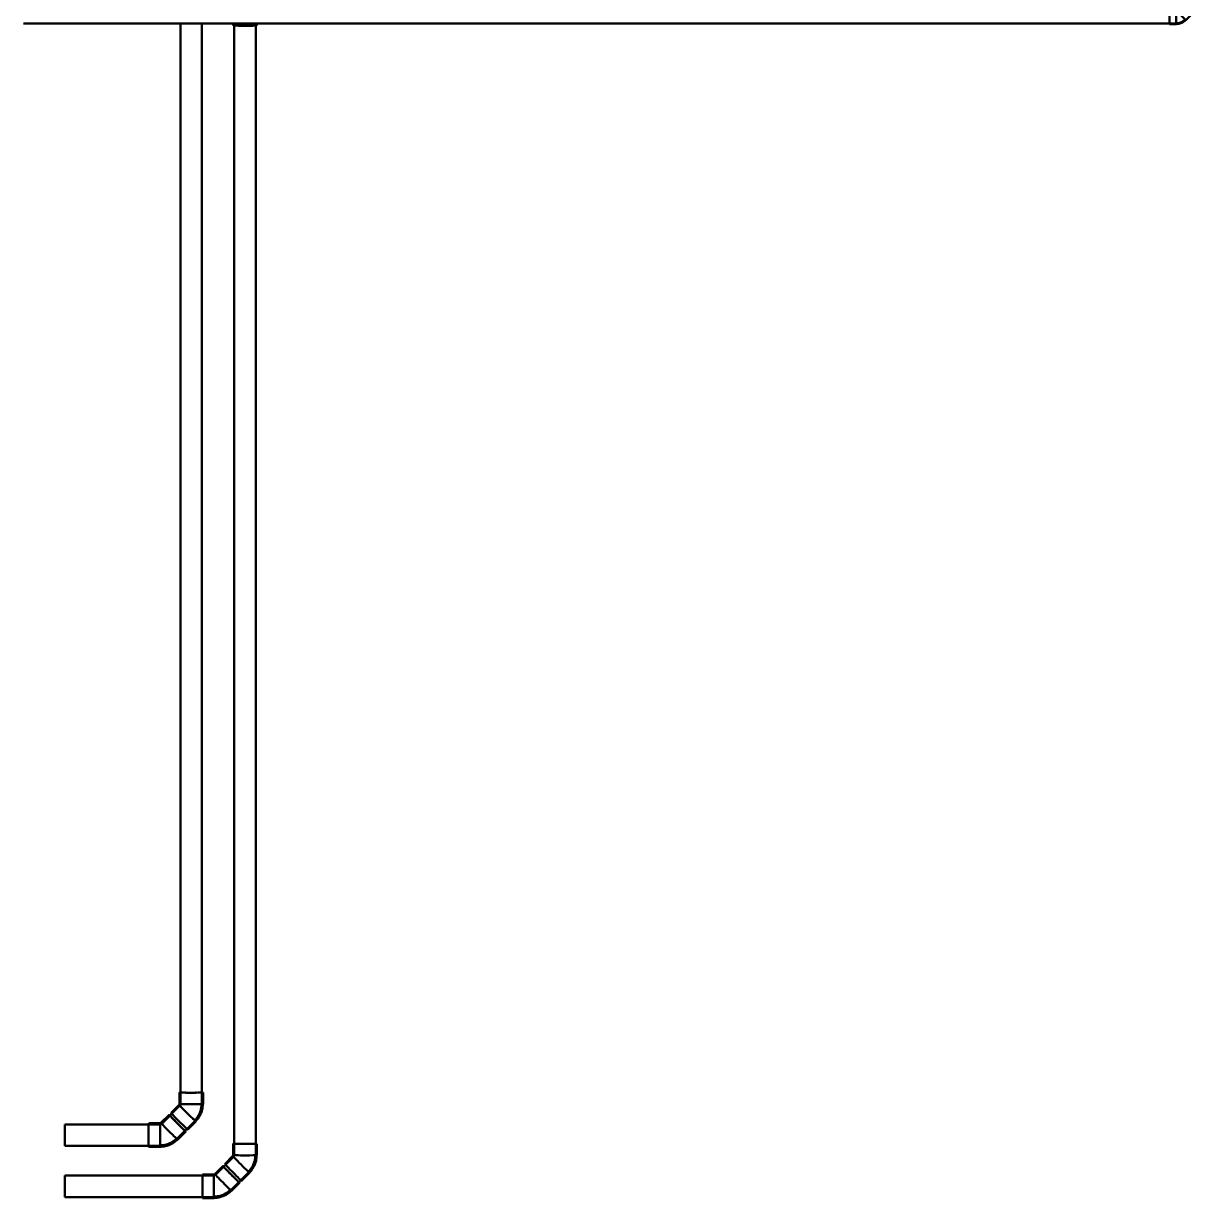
# Model space of a CAD drawing. Header units: millimetres. Extents: x -108050 to 96605, y 58136 to 140997.
# Drawn here: x 543 to 11368, y 59506 to 70399 of the extents above; entities that cross this region are included whole.
import ezdxf

# ---------------------------------------------------------------- set-up
doc = ezdxf.new("R2010")
doc.units = ezdxf.units.MM
doc.layers.add('P-PIPE', color=3, linetype='Continuous', lineweight=50)

# ---------------------------------------------------------------- blocks, each defined once
blk = doc.blocks.new('DSC_uPVC_Elbow_TienPhong - Standard-2073764-HẦM')
at = {"layer": 'P-PIPE'}
for p, q in [((-28, 60), (-89, 60)), ((-89, 60), (-89, 0)), ((-28, 60), (-28, 0)), ((20, -20), (62, 23)), ((105, -20), (62, 23)), ((-89, 0), (-89, -60)), ((-89, -60), (-28, -60)), ((-28, 0), (-28, -60)), ((-23, -62), (20, -20)), ((-23, -62), (20, -105)), ((20, -105), (63, -63)), ((63, -63), (105, -20))]:
    blk.add_line(p, q, dxfattribs=at)
at = {"layer": 'P-PIPE', "flags": 128}
for points in [[(61, 22), (58, 26), (54, 29), (50, 32), (46, 35), (42, 38), (38, 41), (33, 43), (29, 46), (24, 48), (20, 50), (15, 52), (10, 53), (5, 55), (0, 56), (-4, 57), (-9, 58), (-14, 58), (-19, 59), (-24, 59), (-28, 59)], [(57, 17), (53, 21), (50, 24), (46, 27), (42, 30), (38, 33), (34, 35), (30, 37), (26, 40), (22, 42), (17, 44), (13, 45), (8, 47), (4, 48), (-1, 49), (-6, 50), (-10, 51), (-15, 52), (-20, 52), (-25, 52), (-28, 52)], [(-28, -59), (-27, -59), (-27, -59), (-27, -59), (-26, -59), (-26, -59), (-26, -59), (-26, -59), (-25, -59), (-25, -59), (-25, -60), (-24, -60), (-24, -60), (-24, -60), (-24, -60), (-23, -60), (-23, -61), (-23, -61), (-23, -61), (-22, -61), (-22, -61)]]:
    blk.add_lwpolyline(points, dxfattribs=at)
blk = doc.blocks.new('DSC_uPVC_Elbow_TienPhong - Standard-2088126-HẦM')
at = {"layer": 'P-PIPE'}
for p, q in [((1893, 60281), (1818, 60206)), ((1811, 60203), (1705, 60203)), ((1973, 60051), (2048, 60126)), ((1705, 59984), (1811, 59984))]:
    blk.add_line(p, q, dxfattribs=at)
at = {"layer": 'P-PIPE', "flags": 128}
for points in [[(1820, 60205), (1820, 60204), (1819, 60204), (1819, 60203), (1818, 60203), (1818, 60203), (1817, 60203), (1817, 60202), (1817, 60202), (1816, 60202), (1816, 60202), (1815, 60201), (1815, 60201), (1814, 60201), (1814, 60201), (1813, 60201), (1813, 60201), (1812, 60201), (1812, 60201), (1811, 60201), (1811, 60201)], [(1811, 59998), (1819, 59998), (1828, 59999), (1836, 60000), (1845, 60001), (1853, 60003), (1862, 60004), (1870, 60007), (1878, 60009), (1887, 60012), (1895, 60015), (1902, 60019), (1910, 60023), (1918, 60027), (1925, 60031), (1932, 60036), (1939, 60041), (1946, 60046), (1953, 60052), (1959, 60058), (1962, 60061)], [(1811, 59986), (1820, 59986), (1829, 59987), (1838, 59988), (1847, 59989), (1856, 59991), (1865, 59993), (1874, 59995), (1882, 59998), (1891, 60001), (1899, 60004), (1908, 60008), (1916, 60012), (1924, 60016), (1932, 60021), (1939, 60026), (1947, 60031), (1954, 60037), (1961, 60043), (1967, 60049), (1972, 60053)]]:
    blk.add_lwpolyline(points, dxfattribs=at)
at = {"layer": 'P-PIPE'}
for centre, major_axis, ratio, start_param, end_param in [((1971, 60204), (-77.5, 77.5), 0.014141, 5.881139, 7.853982), ((1971, 60204), (-70.7, 70.7), 0.014141, 0, 1.570796), ((1705, 60093), (0, 110), 0.01, 0.009999, 1.580795), ((1811, 60093), (0, 110), 0.01, 0.009999, 1.580795), ((1811, 60093), (0, 107), 0.01, 0.009999, 0.50604), ((1811, 60093), (0, 110), 0.01, 6.110812, 6.283185), ((1896, 60129), (-77.5, 77.5), 0.014141, 0, 1.570796), ((1971, 60204), (-77.5, 77.5), 0.014141, 1.570796, 3.543639), ((1971, 60204), (-70.7, 70.7), 0.014141, 1.570796, 3.141593), ((1705, 60093), (0, 110), 0.01, 1.580795, 3.151592), ((1811, 60093), (0, 110), 0.01, 1.580795, 3.254844), ((1896, 60129), (-77.5, 77.5), 0.014141, 1.570796, 3.141593), ((1811, 60093), (0, 107), 0.01, 2.655551, 3.141593)]:
    blk.add_ellipse(centre, major_axis=major_axis, ratio=ratio, start_param=start_param, end_param=end_param, dxfattribs=at)
blk = doc.blocks.new('DSC_uPVC_Elbow_TienPhong - Standard-V220-HẦM')
at = {"layer": 'P-PIPE'}
for p, q in [((1990, 60488), (1990, 60382)), ((2209, 60382), (2209, 60488)), ((1987, 60375), (1912, 60300)), ((2067, 60145), (2142, 60220))]:
    blk.add_line(p, q, dxfattribs=at)
at = {"layer": 'P-PIPE', "flags": 128}
for points in [[(1992, 60382), (1992, 60382), (1992, 60381), (1992, 60381), (1992, 60380), (1992, 60380), (1992, 60379), (1992, 60379), (1992, 60378), (1991, 60378), (1991, 60377), (1991, 60377), (1991, 60376), (1991, 60376), (1990, 60375), (1990, 60375), (1990, 60375), (1989, 60374), (1989, 60374), (1989, 60373), (1988, 60373)], [(2132, 60230), (2138, 60236), (2143, 60243), (2149, 60249), (2154, 60256), (2159, 60263), (2163, 60271), (2168, 60278), (2172, 60286), (2175, 60293), (2179, 60301), (2182, 60309), (2185, 60318), (2187, 60326), (2189, 60334), (2191, 60343), (2192, 60351), (2193, 60360), (2194, 60368), (2195, 60377), (2195, 60382)], [(2140, 60221), (2146, 60228), (2152, 60235), (2158, 60242), (2164, 60249), (2169, 60257), (2174, 60264), (2178, 60272), (2182, 60280), (2186, 60288), (2190, 60297), (2193, 60305), (2196, 60314), (2199, 60323), (2201, 60331), (2203, 60340), (2204, 60349), (2205, 60358), (2206, 60367), (2207, 60377), (2207, 60382)]]:
    blk.add_lwpolyline(points, dxfattribs=at)
at = {"layer": 'P-PIPE'}
for centre, major_axis, ratio, start_param, end_param in [((2099, 60488), (110, 0), 0.01, 2.738814, 4.70239), ((2099, 60488), (100, 0), 0.01, 3.141593, 3.393393), ((2099, 60488), (100, 0), 0.01, 3.529264, 3.655192), ((2099, 60488), (100, 0), 0.01, 3.791063, 3.916992), ((2099, 60488), (100, 0), 0.01, 4.052862, 4.178791), ((2099, 60488), (100, 0), 0.01, 4.314662, 4.44059), ((2099, 60488), (100, 0), 0.01, 4.576461, 4.70239), ((2099, 60488), (110, 0), 0.01, 4.70239, 6.273186), ((2099, 60488), (100, 0), 0.01, 4.838261, 4.964189), ((2099, 60488), (100, 0), 0.01, 5.10006, 5.225989), ((2099, 60488), (100, 0), 0.01, 5.361859, 5.487788), ((2099, 60488), (100, 0), 0.01, 5.623659, 5.749587), ((2099, 60488), (100, 0), 0.01, 5.885458, 6.011387), ((2099, 60488), (100, 0), 0.01, 6.147257, 6.273186), ((2099, 60488), (-110, 0), 0.01, 3.141744, 3.544753), ((2099, 60488), (110, 0), 0.01, 6.279209, 6.283185), ((2064, 60297), (-77.5, 77.5), 0.014141, 6.118459, 7.853982), ((2064, 60297), (-75.8, 75.8), 0.014141, 0, 0.826735), ((2099, 60382), (110, 0), 0.01, 3.131593, 4.70239), ((2099, 60382), (110, 0), 0.01, 4.70239, 6.273186), ((2099, 60382), (110, 0), 0.01, 6.279209, 6.283185), ((1989, 60222), (-77.5, 77.5), 0.014141, 0, 1.570796), ((2064, 60297), (-77.5, 77.5), 0.014141, 1.570796, 3.311637), ((2064, 60297), (-75.8, 75.8), 0.014141, 2.314858, 3.141593), ((1989, 60222), (-77.5, 77.5), 0.014141, 1.570796, 3.141593)]:
    blk.add_ellipse(centre, major_axis=major_axis, ratio=ratio, start_param=start_param, end_param=end_param, dxfattribs=at)
blk = doc.blocks.new('DSC_uPVC_Elbow_TienPhong - Standard-V221-HẦM')
at = {"layer": 'P-PIPE'}
for p, q in [((2489, 60013), (2489, 59907)), ((2708, 59907), (2708, 60013)), ((2485, 59900), (2410, 59825)), ((2565, 59670), (2640, 59745))]:
    blk.add_line(p, q, dxfattribs=at)
at = {"layer": 'P-PIPE', "flags": 128}
for points in [[(2491, 59907), (2491, 59907), (2491, 59906), (2491, 59906), (2491, 59905), (2491, 59904), (2491, 59904), (2490, 59903), (2490, 59903), (2490, 59902), (2490, 59902), (2490, 59902), (2489, 59901), (2489, 59901), (2489, 59900), (2489, 59900), (2488, 59899), (2488, 59899), (2488, 59898), (2487, 59898), (2487, 59898)], [(2630, 59755), (2636, 59761), (2642, 59767), (2647, 59774), (2653, 59781), (2657, 59788), (2662, 59795), (2666, 59803), (2670, 59810), (2674, 59818), (2678, 59826), (2681, 59834), (2683, 59842), (2686, 59851), (2688, 59859), (2690, 59867), (2691, 59876), (2692, 59884), (2693, 59893), (2693, 59902), (2693, 59907)], [(2639, 59746), (2645, 59753), (2651, 59760), (2657, 59767), (2662, 59774), (2667, 59781), (2672, 59789), (2677, 59797), (2681, 59805), (2685, 59813), (2689, 59822), (2692, 59830), (2695, 59839), (2697, 59847), (2700, 59856), (2701, 59865), (2703, 59874), (2704, 59883), (2705, 59892), (2705, 59901), (2705, 59907)]]:
    blk.add_lwpolyline(points, dxfattribs=at)
at = {"layer": 'P-PIPE'}
for centre, major_axis, ratio, start_param, end_param in [((2598, 60013), (110, 0), 0.01, 2.738792, 4.70239), ((2598, 60013), (100, 0), 0.01, 3.141593, 3.393393), ((2598, 60013), (100, 0), 0.01, 3.529264, 3.655192), ((2598, 60013), (100, 0), 0.01, 3.791063, 3.916992), ((2598, 60013), (100, 0), 0.01, 4.052862, 4.178791), ((2598, 60013), (100, 0), 0.01, 4.314662, 4.44059), ((2598, 60013), (100, 0), 0.01, 4.576461, 4.70239), ((2598, 60013), (110, 0), 0.01, 4.70239, 6.273186), ((2598, 60013), (100, 0), 0.01, 4.838261, 4.964189), ((2598, 60013), (100, 0), 0.01, 5.10006, 5.225989), ((2598, 60013), (100, 0), 0.01, 5.361859, 5.487788), ((2598, 60013), (100, 0), 0.01, 5.623659, 5.749587), ((2598, 60013), (100, 0), 0.01, 5.885458, 6.011387), ((2598, 60013), (100, 0), 0.01, 6.147257, 6.273186), ((2598, 60013), (110, 0), 0.01, 0, 0.403184), ((2488, 59747), (-77.5, 77.5), 0.014141, 0, 1.570796), ((2563, 59822), (-77.5, 77.5), 0.014141, 6.118459, 7.853982), ((2563, 59822), (-75.8, 75.8), 0.014141, 0, 0.826735), ((2598, 59907), (110, 0), 0.01, 3.131593, 4.70239), ((2563, 59822), (-77.5, 77.5), 0.014141, 1.570796, 3.311637), ((2598, 59907), (110, 0), 0.01, 4.70239, 6.273186), ((2488, 59747), (-77.5, 77.5), 0.014141, 1.570796, 3.141593), ((2563, 59822), (-75.8, 75.8), 0.014141, 2.314858, 3.141593)]:
    blk.add_ellipse(centre, major_axis=major_axis, ratio=ratio, start_param=start_param, end_param=end_param, dxfattribs=at)

msp = doc.modelspace()

# ---------------------------------------------------------------- linework, layer by layer
at = {"layer": 'P-PIPE'}
for p, q in [((543, 70399), (11235, 70399)), ((1999, 70399), (1999, 60382)), ((2199, 60382), (2199, 70399)), ((2489, 70399), (2489, 70380)), ((2498, 70399), (2498, 59907)), ((2698, 59907), (2698, 70399)), ((2708, 70380), (2708, 70399)), ((1994, 60368), (1825, 60199)), ((1811, 60193), (927, 60193)), ((1966, 60058), (2135, 60227)), ((927, 59993), (1811, 59993)), ((2492, 59893), (2324, 59724)), ((2309, 59718), (927, 59718)), ((2465, 59583), (2634, 59751)), ((927, 59518), (2309, 59518))]:
    msp.add_line(p, q, dxfattribs=at)
for centre, major_axis, start_param, end_param in [((2598, 70380), (110, 0), 3.154744, 4.463741), ((2598, 70380), (110, 0), 4.463741, 6.296337), ((927, 60093), (0, 100), 0, 1.570796), ((927, 60093), (0, 100), 1.570796, 3.141593), ((927, 59618), (0, 100), 0, 1.570796), ((927, 59618), (0, 100), 1.570796, 3.141593)]:
    msp.add_ellipse(centre, major_axis=major_axis, ratio=0.01, start_param=start_param, end_param=end_param, dxfattribs=at)

# ---------------------------------------------------------------- block references
at = {"layer": 'P-PIPE', "rotation": 225}
msp.add_blockref('DSC_uPVC_Elbow_TienPhong - Standard-2073764-HẦM', (11263, 70454), dxfattribs=at)
at = {"layer": 'P-PIPE'}
for name, p in [('DSC_uPVC_Elbow_TienPhong - Standard-V220-HẦM', (0, 0)), ('DSC_uPVC_Elbow_TienPhong - Standard-2088126-HẦM', (0, 0)), ('DSC_uPVC_Elbow_TienPhong - Standard-V221-HẦM', (0, 0)), ('DSC_uPVC_Elbow_TienPhong - Standard-2088126-HẦM', (499, -475))]:
    msp.add_blockref(name, p, dxfattribs=at)

doc.saveas('drawing.dxf')
